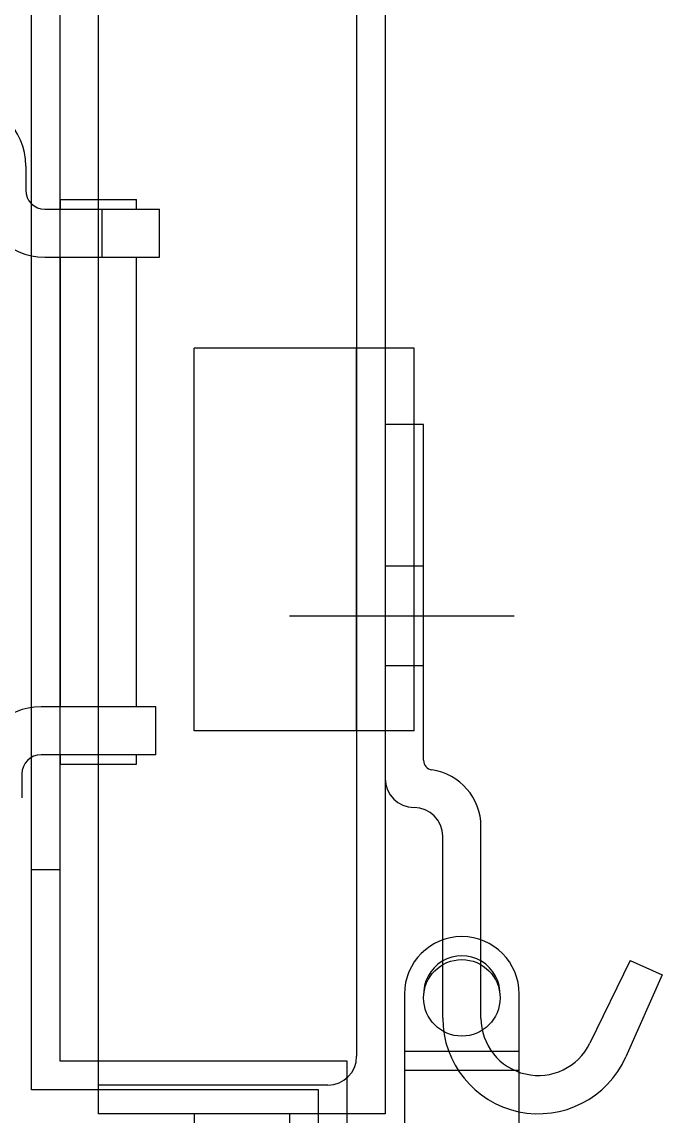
# Model space of a CAD drawing. Extents: x -3080 to 28500, y -1326 to 31609.
# Drawn here: x 2436.91 to 2440.26, y 26362 to 26367.71 of the extents above; entities that cross this region are included whole.
import ezdxf

# ---------------------------------------------------------------- set-up
doc = ezdxf.new("R2010")
doc.units = 0
doc.header["$LTSCALE"] = 100
doc.layers.add('0-xref', color=8, linetype='Continuous')
doc.layers.add('188K-SM-07-F10-MECH-CR PIPE-Y2257103$0$AP7P1-SM-08-FNN-120-A(4)-SMP$0$15P6-SM-08-FNN-320-A(10)-UIS-TCM$0$15P6-SM-08-FNN-00-(@10)170308-MIC$0$0-CDS', color=140, linetype='Continuous')

# ---------------------------------------------------------------- blocks, each defined once
blk = doc.blocks.new('188K-SM-07-F10-MECH-CR PIPE-Y2257103$0$CDS-WET')
at = {"layer": '188K-SM-07-F10-MECH-CR PIPE-Y2257103$0$AP7P1-SM-08-FNN-120-A(4)-SMP$0$15P6-SM-08-FNN-320-A(10)-UIS-TCM$0$15P6-SM-08-FNN-00-(@10)170308-MIC$0$0-CDS', "ltscale": 0.1}
for p, q in [((2437.11, -72972.4769), (2437.11, -72925.4769)), ((2437.31, -72972.7522), (2437.31, -72926.2522)), ((2438.81, -72926.4022), (2438.81, -72972.7522)), ((2438.66, -72926.5522), (2438.66, -72972.4522)), ((2436.96, -72972.6269), (2436.96, -72941.6358)), ((2437.31, -72971.7016), (2437.31, -72967.6558)), ((2436.93, -72967.8019), (2436.93, -72967.9269)), ((2437.11, -72967.9769), (2437.11, -72968.0269)), ((2437.11, -72967.9769), (2437.3734, -72967.9769)), ((2437.3734, -72967.9769), (2437.51, -72967.9769)), ((2437.51, -72968.0269), (2437.51, -72967.9769)), ((2437.03, -72968.0269), (2437.33, -72968.0269)), ((2437.33, -72968.2769), (2437.33, -72968.0269)), ((2437.33, -72968.0269), (2437.63, -72968.0269)), ((2437.63, -72968.2769), (2437.63, -72968.0269)), ((2437.03, -72968.2769), (2437.33, -72968.2769)), ((2437.11, -72968.2769), (2437.11, -72970.6269)), ((2437.33, -72968.2769), (2437.63, -72968.2769)), ((2437.51, -72970.6269), (2437.51, -72968.2769)), ((2437.81, -72970.7522), (2437.81, -72968.7522)), ((2438.96, -72968.7522), (2437.81, -72968.7522)), ((2438.66, -72970.7522), (2438.66, -72968.7522)), ((2438.96, -72970.7522), (2438.96, -72968.7522)), ((2438.81, -72969.1522), (2438.81, -72971.0022)), ((2439.01, -72969.1522), (2438.81, -72969.1522)), ((2439.01, -72970.9058), (2439.01, -72969.1522)), ((2439.01, -72969.8922), (2438.81, -72969.8922)), ((2439.4836, -72970.1522), (2438.3087, -72970.1522)), ((2439.01, -72970.4122), (2438.81, -72970.4122)), ((2437.31, -72970.6269), (2437.01, -72970.6269)), ((2437.31, -72970.8769), (2437.31, -72970.6269)), ((2437.61, -72970.6269), (2437.31, -72970.6269)), ((2437.61, -72970.8769), (2437.61, -72970.6269)), ((2438.96, -72970.7522), (2437.81, -72970.7522)), ((2437.31, -72970.8769), (2437.01, -72970.8769)), ((2437.11, -72970.8769), (2437.11, -72970.9269)), ((2437.61, -72970.8769), (2437.31, -72970.8769)), ((2437.51, -72970.9269), (2437.51, -72970.8769)), ((2436.91, -72970.9769), (2436.91, -72971.1019)), ((2437.11, -72970.9269), (2437.3734, -72970.9269)), ((2437.3734, -72970.9269), (2437.51, -72970.9269)), ((2439.31, -72972.2522), (2439.31, -72971.2522)), ((2439.11, -72972.2522), (2439.11, -72971.3022)), ((2436.96, -72971.4769), (2437.11, -72971.4769)), ((2440.09, -72971.9522), (2439.8796, -72972.3837)), ((2440.09, -72971.9522), (2440.2571, -72972.0263)), ((2440.2571, -72972.0263), (2440.067, -72972.4549)), ((2438.91, -72972.1269), (2438.91, -72972.4269)), ((2439.51, -72972.4269), (2439.51, -72972.1269)), ((2439.51, -72972.4269), (2438.91, -72972.4269)), ((2438.91, -72972.4269), (2438.91, -72972.5269)), ((2439.51, -72972.5269), (2439.51, -72972.4269)), ((2438.61, -72972.4769), (2437.11, -72972.4769)), ((2438.61, -72980.4769), (2438.61, -72972.4769)), ((2439.51, -72972.5269), (2438.91, -72972.5269)), ((2438.91, -72972.5269), (2438.91, -72972.8769)), ((2439.51, -72972.8769), (2439.51, -72972.5269)), ((2438.46, -72972.6269), (2436.96, -72972.6269)), ((2438.51, -72972.6022), (2437.31, -72972.6022)), ((2438.46, -72980.3269), (2438.46, -72972.6269)), ((2438.81, -72972.7522), (2437.31, -72972.7522)), ((2438.31, -72972.7522), (2437.81, -72972.7522)), ((2437.81, -72972.7522), (2437.81, -72973.7522)), ((2438.31, -72973.7522), (2438.31, -72972.7522))]:
    blk.add_line(p, q, dxfattribs=at)
blk.add_circle((2439.21, -72972.1469), 0.2, dxfattribs=at)
for centre, radius, start, end in [((2436.58, -72967.8019), 0.35, 0, 90), ((2437.03, -72967.9269), 0.35, 180, 270), ((2437.03, -72967.9269), 0.1, 180, 270), ((2437.01, -72970.9769), 0.35, 90, 175.904), ((2437.01, -72970.9769), 0.1, 90, 180), ((2439.06, -72970.9058), 0.05, 180, 261.7868), ((2439.01, -72971.2522), 0.3, 0, 81.7868), ((2438.96, -72971.0022), 0.15, 180, 270), ((2438.96, -72971.3022), 0.15, 0, 90), ((2439.21, -72972.1269), 0.3, 0, 180), ((2439.21, -72972.1269), 0.2, 357.134, 182.866), ((2439.61, -72972.2522), 0.5, 180, 336.0843), ((2439.61, -72972.2522), 0.3, 180, 334.0108), ((2438.51, -72972.4522), 0.15, 270, 0)]:
    blk.add_arc(centre, radius, start, end, dxfattribs=at)
blk = doc.blocks.new('188K-SM-07-F10-MECH-CR PIPE-Y2257103')
blk.add_blockref('188K-SM-07-F10-MECH-CR PIPE-Y2257103$0$CDS-WET', (0, 99334.7631))

msp = doc.modelspace()

# ---------------------------------------------------------------- block references
at = {"layer": '0-xref'}
msp.add_blockref('188K-SM-07-F10-MECH-CR PIPE-Y2257103', (0, 0), dxfattribs=at)

doc.saveas('drawing.dxf')
